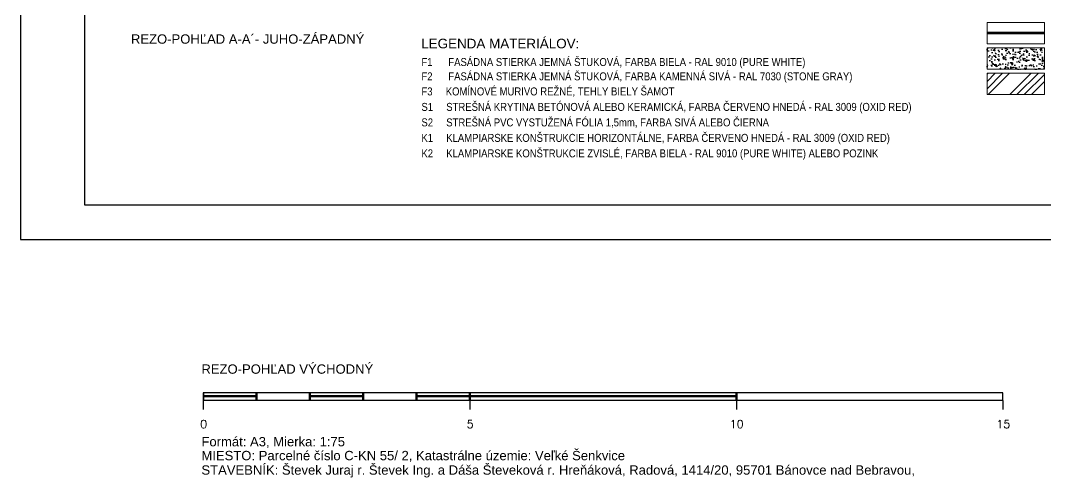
# Model space of a CAD drawing. Header units: millimetres. Extents: x 462666 to 1244237, y 2328025 to 3795663.
# Drawn here: x 1063301 to 1082507, y 2700222 to 2708791 of the extents above; entities that cross this region are included whole.
import ezdxf
from ezdxf.enums import TextEntityAlignment as Align
from ezdxf.lldxf.tags import DXFTag

# ---------------------------------------------------------------- set-up
doc = ezdxf.new("R2010")
doc.units = ezdxf.units.MM
for name, color, linetype in [('DIM_100', 64, 'Continuous'), ('MUR-POH', 64, 'Continuous'), ('MUR_POH', 64, 'Continuous'), ('PLO_LIN', 6, 'Continuous'), ('POP', 7, 'Continuous'), ('POP_100', 8, 'Continuous'), ('RAM_100', 160, 'Continuous'), ('TXT_50_MIESTN', 7, 'Continuous')]:
    doc.layers.add(name, color=color, linetype=linetype)
doc.layers.add('Srafy', color=8, linetype='Continuous', lineweight=5)
doc.styles.add('ARIAL', font='arial.ttf', dxfattribs={"height": 250})
doc.styles.add('ROMANS', font='arial.ttf', dxfattribs={"width": 0.85})
doc.styles.add('SIMPLEX', font='SIMPLEX.SHX', dxfattribs={"width": 0.7})
tags = doc.linetypes.add('DASHED', pattern=[0.75, 0.5, -0.25]).pattern_tags.tags
tags[6:7] = [DXFTag(74, 4), DXFTag(75, 0), DXFTag(340, '0'), DXFTag(46, 1.0), DXFTag(50, 0.0), DXFTag(44, 0.0), DXFTag(45, 0.0)]
tags[4:5] = [DXFTag(74, 4), DXFTag(75, 0), DXFTag(340, '0'), DXFTag(46, 1.0), DXFTag(50, 0.0), DXFTag(44, 0.0), DXFTag(45, 0.0)]

# ---------------------------------------------------------------- blocks, each defined once
blk = doc.blocks.new('Z_RAM_A_3_hp 1220')
at = {"layer": 'POP', "linetype": 'Continuous'}
blk.add_lwpolyline([(-288.5, -408), (-6.5, -408), (-6.5, -13), (-288.5, -13)], close=True, dxfattribs=at)
at = {"layer": 'RAM_100', "linetype": 'Continuous'}
for points in [[(-297, -420), (0, -420), (0, 0), (-297, 0)], [(-288.5, -13), (-288.5, -408), (-6.5, -408), (-6.5, -13)]]:
    blk.add_lwpolyline(points, close=True, dxfattribs=at)

msp = doc.modelspace()

# ---------------------------------------------------------------- hatches: boundary and pattern name
at = {"layer": 'PLO_LIN'}
h = msp.add_hatch(dxfattribs=at)
h.set_pattern_fill('AR-CONC', color=252, style=0)
h.set_pattern_definition([(50, (1181.54, -20153.03), (182.184669, -15.9390855), [19.05, -209.55]), (-5, (1181.54, -20153.03), (-35.242826, 191.056643), [15.24, -167.64]), (100.451, (1196.72, -20154.36), (146.942502, 175.116688), [16.19, -178.09]), (46.1842, (1181.54, -20102.23), (271.079041, -42.042328), [28.575, -314.325]), (96.6356, (1204.13, -20105.74), (237.404234, 247.425556), [24.285, -267.135]), (-8.816, (1181.54, -20102.23), (237.404606, 247.425118), [22.86, -251.46]), (21, (1206.94, -20114.93), (151.61488, -102.2655185), [19.05, -209.55]), (-34, (1206.94, -20114.93), (61.802028, 184.187966), [15.24, -167.64]), (71.4514, (1219.58, -20123.46), (213.416491, 81.922858), [16.19, -178.09]), (37.5, (1181.54, -20153.034), (3.0886033, 84.5550389), [0, -165.608, 0, -170.18, 0, -168.275]), (7.5, (1181.54, -20153.03), (66.8196625, 100.1805748), [0, -97.028, 0, -161.798, 0, -64.135]), (-32.5, (1124.9, -20153.034), (135.5905952, -5.728744), [0, -63.5, 0, -198.12, 0, -262.89]), (-42.5, (1099.5, -20153.03), (148.1291814, 25.426491), [0, -82.55, 0, -131.572, 0, -186.69])])
h.paths.add_polyline_path([(1082486.1, 2707876.3), (1082486.1, 2708276.3), (1081411.6, 2708276.3), (1081411.6, 2707876.3)])
at = {"layer": 'POP_100'}
h = msp.add_hatch(dxfattribs=at)
h.set_pattern_fill('ANSI34', color=8, scale=30, style=0)
h.set_pattern_definition([(45, (604721.54, 2701477.3), (-404.1115, 404.1115), []), (45, (604856.24, 2701477.3), (-404.1115, 404.1115), []), (45, (604990.94, 2701477.3), (-404.1115, 404.1115), []), (45, (605125.65, 2701477.3), (-404.1115, 404.1115), [])])
h.paths.add_polyline_path([(1082486.1, 2707400), (1082486.1, 2707800), (1081411.6, 2707800), (1081411.6, 2707400)])

# ---------------------------------------------------------------- linework, layer by layer
at = {"layer": 'MUR-POH', "flags": 128}
for points in [[(1071715.2, 2701812.5), (1066725.8, 2701812.5), (1066725.8, 2701669.8), (1071715.2, 2701669.8), (1071715.2, 2701812.5), (1071715.2, 2701812.5)], [(1067719.4, 2701812.5), (1066725.8, 2701812.5), (1066725.8, 2701756.6), (1067719.4, 2701756.6), (1067719.4, 2701812.5), (1067719.4, 2701812.5)], [(1066731.1, 2701669.8), (1071715.2, 2701669.8), (1071715.2, 2701807.2), (1066731.1, 2701807.2), (1066731.1, 2701669.8), (1066731.1, 2701669.8)], [(1066731.1, 2701756.6), (1067719.4, 2701756.6), (1067719.4, 2701807.2), (1066731.1, 2701807.2), (1066731.1, 2701756.6), (1066731.1, 2701756.6)], [(1068718.4, 2701812.5), (1067724.7, 2701812.5), (1067724.7, 2701669.8), (1068718.4, 2701669.8), (1068718.4, 2701812.5), (1068718.4, 2701812.5)], [(1067730, 2701669.8), (1068718.4, 2701669.8), (1068718.4, 2701807.2), (1067730, 2701807.2), (1067730, 2701669.8), (1067730, 2701669.8)], [(1069717.3, 2701812.5), (1068723.7, 2701812.5), (1068723.7, 2701756.6), (1069717.3, 2701756.6), (1069717.3, 2701812.5), (1069717.3, 2701812.5)], [(1068728.9, 2701756.6), (1069717.3, 2701756.6), (1069717.3, 2701807.2), (1068728.9, 2701807.2), (1068728.9, 2701756.6), (1068728.9, 2701756.6)], [(1070716.3, 2701812.5), (1069722.6, 2701812.5), (1069722.6, 2701669.8), (1070716.3, 2701669.8), (1070716.3, 2701812.5), (1070716.3, 2701812.5)], [(1069727.9, 2701669.8), (1070716.3, 2701669.8), (1070716.3, 2701807.2), (1069727.9, 2701807.2), (1069727.9, 2701669.8), (1069727.9, 2701669.8)], [(1071715.2, 2701812.5), (1070721.5, 2701812.5), (1070721.5, 2701756.6), (1071715.2, 2701756.6), (1071715.2, 2701812.5), (1071715.2, 2701812.5)], [(1070726.8, 2701756.6), (1071715.2, 2701756.6), (1071715.2, 2701807.2), (1070726.8, 2701807.2), (1070726.8, 2701756.6), (1070726.8, 2701756.6)], [(1076709.9, 2701812.5), (1071720.5, 2701812.5), (1071720.5, 2701756.6), (1076709.9, 2701756.6), (1076709.9, 2701812.5), (1076709.9, 2701812.5)], [(1071725.8, 2701756.6), (1076709.9, 2701756.6), (1076709.9, 2701807.2), (1071725.8, 2701807.2), (1071725.8, 2701756.6), (1071725.8, 2701756.6)], [(1081704.6, 2701812.5), (1076715.2, 2701812.5), (1076715.2, 2701669.8), (1081704.6, 2701669.8), (1081704.6, 2701812.5), (1081704.6, 2701812.5)], [(1076720.5, 2701669.8), (1081704.6, 2701669.8), (1081704.6, 2701807.2), (1076720.5, 2701807.2), (1076720.5, 2701669.8), (1076720.5, 2701669.8)], [(1067719.4, 2701751.3), (1066725.8, 2701751.3), (1066725.8, 2701746.4), (1067719.4, 2701746.4), (1067719.4, 2701751.3), (1067719.4, 2701751.3)], [(1067719.4, 2701741.1), (1066725.8, 2701741.1), (1066725.8, 2701669.8), (1067719.4, 2701669.8), (1067719.4, 2701741.1), (1067719.4, 2701741.1)], [(1066725.8, 2701664.5), (1066725.8, 2701495.4)], [(1066725.8, 2701664.5), (1066725.8, 2701495.4)], [(1066731.1, 2701746.4), (1067719.4, 2701746.4), (1067719.4, 2701746), (1066731.1, 2701746), (1066731.1, 2701746.4), (1066731.1, 2701746.4)], [(1066731.1, 2701669.8), (1067719.4, 2701669.8), (1067719.4, 2701735.8), (1066731.1, 2701735.8), (1066731.1, 2701669.8), (1066731.1, 2701669.8)], [(1069717.3, 2701751.3), (1068723.7, 2701751.3), (1068723.7, 2701746.4), (1069717.3, 2701746.4), (1069717.3, 2701751.3), (1069717.3, 2701751.3)], [(1069717.3, 2701741.1), (1068723.7, 2701741.1), (1068723.7, 2701669.8), (1069717.3, 2701669.8), (1069717.3, 2701741.1), (1069717.3, 2701741.1)], [(1068728.9, 2701746.4), (1069717.3, 2701746.4), (1069717.3, 2701746), (1068728.9, 2701746), (1068728.9, 2701746.4), (1068728.9, 2701746.4)], [(1068728.9, 2701669.8), (1069717.3, 2701669.8), (1069717.3, 2701735.8), (1068728.9, 2701735.8), (1068728.9, 2701669.8), (1068728.9, 2701669.8)], [(1071715.2, 2701751.3), (1070721.5, 2701751.3), (1070721.5, 2701746.4), (1071715.2, 2701746.4), (1071715.2, 2701751.3), (1071715.2, 2701751.3)], [(1071715.2, 2701741.1), (1070721.5, 2701741.1), (1070721.5, 2701669.8), (1071715.2, 2701669.8), (1071715.2, 2701741.1), (1071715.2, 2701741.1)], [(1070726.8, 2701746.4), (1071715.2, 2701746.4), (1071715.2, 2701746), (1070726.8, 2701746), (1070726.8, 2701746.4), (1070726.8, 2701746.4)], [(1070726.8, 2701669.8), (1071715.2, 2701669.8), (1071715.2, 2701735.8), (1070726.8, 2701735.8), (1070726.8, 2701669.8), (1070726.8, 2701669.8)], [(1076709.9, 2701751.3), (1071720.5, 2701751.3), (1071720.5, 2701746.4), (1076709.9, 2701746.4), (1076709.9, 2701751.3), (1076709.9, 2701751.3)], [(1076709.9, 2701741.1), (1071720.5, 2701741.1), (1071720.5, 2701669.8), (1076709.9, 2701669.8), (1076709.9, 2701741.1), (1076709.9, 2701741.1)], [(1071720.5, 2701664.5), (1071720.5, 2701495.4)], [(1071720.5, 2701664.5), (1071720.5, 2701495.4)], [(1071725.8, 2701746.4), (1076709.9, 2701746.4), (1076709.9, 2701746), (1071725.8, 2701746), (1071725.8, 2701746.4), (1071725.8, 2701746.4)], [(1071725.8, 2701669.8), (1076709.9, 2701669.8), (1076709.9, 2701735.8), (1071725.8, 2701735.8), (1071725.8, 2701669.8), (1071725.8, 2701669.8)], [(1076715.2, 2701664.5), (1076715.2, 2701495.4)], [(1081709.9, 2701664.5), (1081709.9, 2701495.4)]]:
    msp.add_lwpolyline(points, dxfattribs=at)
at = {"layer": 'PLO_LIN', "color": 252, "linetype": 'DASHED', "ltscale": 300}
msp.add_lwpolyline([(1082486.1, 2708552.6, 25, 25, 0), (1081411.6, 2708552.6, 25, 25, 0)], format="xyseb", dxfattribs=at)
at = {"layer": 'PLO_LIN', "color": 252}
for points in [[(1082486.1, 2708565.1), (1081411.6, 2708565.1)], [(1082486.1, 2708540.1), (1081411.6, 2708540.1)]]:
    msp.add_lwpolyline(points, dxfattribs=at)
at = {"layer": 'Srafy'}
for points in [[(1081411.6, 2708752.6), (1082486.1, 2708752.6), (1082486.1, 2708352.6), (1081411.6, 2708352.6)], [(1081411.6, 2708276.3), (1082486.1, 2708276.3), (1082486.1, 2707876.3), (1081411.6, 2707876.3)], [(1081411.6, 2707800), (1082486.1, 2707800), (1082486.1, 2707400), (1081411.6, 2707400)]]:
    msp.add_lwpolyline(points, close=True, dxfattribs=at)

# ---------------------------------------------------------------- block references
at = {"layer": 'MUR_POH', "ltscale": 0.3, "xscale": 100, "yscale": 100, "zscale": 100, "rotation": 270.0000000000635}
msp.add_blockref('Z_RAM_A_3_hp 1220', (1105300.8, 2704687.4), dxfattribs=at)

# ---------------------------------------------------------------- texts
at = {"layer": 'DIM_100', "color": 1, "style": 'SIMPLEX'}
for s, p in [('0', (1066732.2, 2701148)), ('5', (1071727, 2701148)), ('10', (1076721.7, 2701148)), ('15', (1081716.4, 2701148))]:
    msp.add_text(s, height=150, dxfattribs=at).set_placement(p, align=Align.CENTER)
at = {"layer": 'TXT_50_MIESTN'}
for s, height, style, p in [('REZO-POHĽAD A-A´- JUHO-ZÁPADNÝ', 175, 'ARIAL', (1065370.3, 2708355.1)), ('LEGENDA MATERIÁLOV:', 180, 'ROMANS', (1070809.8, 2708268.4)), ('REZO-POHĽAD VÝCHODNÝ', 175, 'ARIAL', (1066691.2, 2702167.7)), ('Formát: A3, Mierka: 1:75', 175, 'ARIAL', (1066691.2, 2700806.9)), ('MIESTO: Parcelné číslo C-KN 55/ 2, Katastrálne územie:^JVeľké Šenkvice', 175, 'ARIAL', (1066691.2, 2700546.2)), ('STAVEBNÍK: Števek Juraj r. Števek Ing. a Dáša Števeková r. Hreňáková, Radová, 1414/20, 95701 Bánovce nad Bebravou,', 175, 'ARIAL', (1066691.2, 2700275.1))]:
    msp.add_text(s, height=height, dxfattribs=dict(at, style=style)).set_placement(p)
at = {"layer": 'TXT_50_MIESTN', "style": 'ROMANS', "width": 0.85}
for s, p in [('F1      FASÁDNA STIERKA JEMNÁ ŠTUKOVÁ, FARBA BIELA - RAL 9010 (PURE WHITE)', (1070813.5, 2707936.8)), ('F2      FASÁDNA STIERKA JEMNÁ ŠTUKOVÁ, FARBA KAMENNÁ SIVÁ - RAL 7030 (STONE GRAY)', (1070813.5, 2707668.5)), ('F3     KOMÍNOVÉ MURIVO REŽNÉ, TEHLY BIELY ŠAMOT', (1070813.5, 2707385.8)), ('S1     STREŠNÁ KRYTINA BETÓNOVÁ ALEBO KERAMICKÁ, FARBA ČERVENO HNEDÁ - RAL 3009 (OXID RED)', (1070813.5, 2707095.5)), ('S2     STREŠNÁ PVC VYSTUŽENÁ FÓLIA 1,5mm, FARBA SIVÁ ALEBO ČIERNA', (1070813.5, 2706805.1)), ('K1     KLAMPIARSKE KONŠTRUKCIE HORIZONTÁLNE, FARBA ČERVENO HNEDÁ - RAL 3009 (OXID RED)', (1070813.5, 2706514.8)), ('K2     KLAMPIARSKE KONŠTRUKCIE ZVISLÉ, FARBA BIELA - RAL 9010 (PURE WHITE) ALEBO POZINK', (1070813.5, 2706224.5))]:
    msp.add_text(s, height=150, dxfattribs=at).set_placement(p)

doc.saveas('drawing.dxf')
